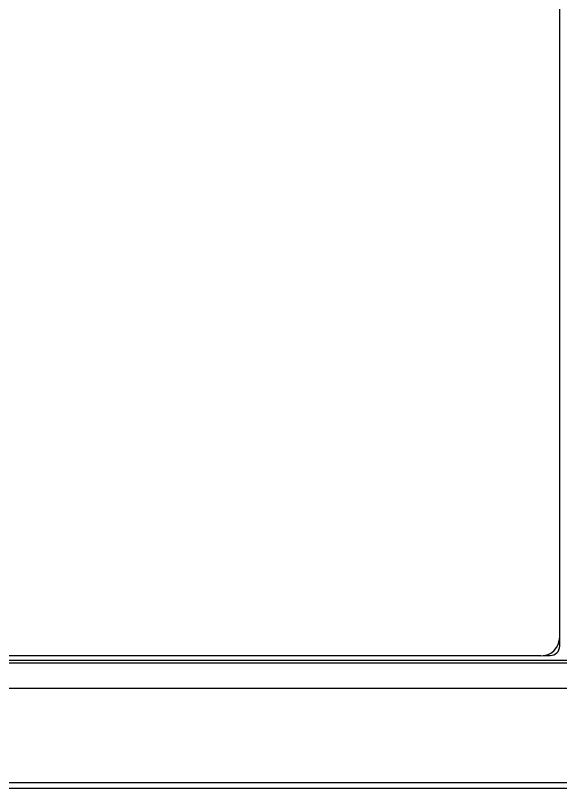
# Model space of a CAD drawing. Header units: millimetres. Extents: x 7426 to 8300, y 123 to 421.
# Drawn here: x 7999.4 to 8006.62, y 320.47 to 330.72 of the extents above; entities that cross this region are included whole.
import ezdxf

# ---------------------------------------------------------------- set-up
doc = ezdxf.new("R2010")
doc.units = ezdxf.units.MM
doc.layers.add('20_ALL_FEATURES', color=7, linetype='Continuous')

msp = doc.modelspace()

# ---------------------------------------------------------------- linework, layer by layer
at = {"layer": '20_ALL_FEATURES', "color": 7, "linetype": 'Continuous'}
for p, q in [((8006.607, 322.361), (8006.607, 358.299)), ((7962.33, 322.174), (8008.234, 322.174)), ((8006.357, 322.23), (7963.707, 322.23)), ((8006.387, 322.236), (8006.482, 322.236)), ((8008.234, 322.136), (7962.33, 322.136)), ((8010.854, 320.55), (7959.709, 320.55)), ((8010.944, 320.474), (7965.235, 320.473))]:
    msp.add_line(p, q, dxfattribs=at)
for centre, radius in [((8006.357, 322.48), 0.25), ((8006.482, 322.361), 0.125)]:
    msp.add_arc(centre, radius, 270, 0, dxfattribs=at)
msp.add_open_spline([(7985.282, 358.862), (7987.331, 358.862), (7990.405, 358.862), (7994.503, 358.862), (7997.577, 358.862), (8000.651, 358.862), (8003.725, 358.862), (8006.287, 358.862), (8008.336, 358.862), (8009.873, 358.862), (8011.41, 358.861), (8012.946, 358.857), (8014.23, 358.834), (8015.245, 358.688), (8015.977, 358.432), (8016.569, 357.916), (8016.915, 357.218), (8017.086, 356.466), (8017.153, 355.699), (8017.171, 354.931), (8017.182, 353.907), (8017.192, 352.114), (8017.188, 349.552), (8017.189, 346.478), (8017.189, 343.404), (8017.189, 340.33), (8017.189, 337.256), (8017.189, 334.183), (8017.188, 331.109), (8017.192, 328.547), (8017.182, 326.754), (8017.171, 325.729), (8017.153, 324.962), (8017.085, 324.196), (8016.916, 323.444), (8016.569, 322.746), (8015.977, 322.227), (8015.242, 321.972), (8014.228, 321.826), (8012.945, 321.804), (8011.41, 321.799), (8009.872, 321.799), (8008.336, 321.799), (8006.287, 321.799), (8003.725, 321.799), (8000.651, 321.799), (7997.577, 321.799), (7994.503, 321.799), (7990.405, 321.799), (7987.331, 321.799), (7985.282, 321.799)], degree=3, knots=[0, 0, 0, 0, 0.062517, 0.093776, 0.125034, 0.156293, 0.187552, 0.21881, 0.23444, 0.250071, 0.265698, 0.281326, 0.296961, 0.304806, 0.312556, 0.320276, 0.32808, 0.335905, 0.343705, 0.351523, 0.359333, 0.374956, 0.406226, 0.437483, 0.468742, 0.5, 0.531259, 0.562517, 0.593774, 0.625025, 0.640673, 0.648483, 0.656295, 0.664089, 0.671906, 0.679693, 0.687443, 0.695242, 0.703089, 0.718652, 0.73431, 0.749928, 0.765561, 0.781189, 0.812448, 0.843707, 0.874966, 0.906224, 0.937483, 1, 1, 1, 1], dxfattribs=at)

doc.saveas('drawing.dxf')
